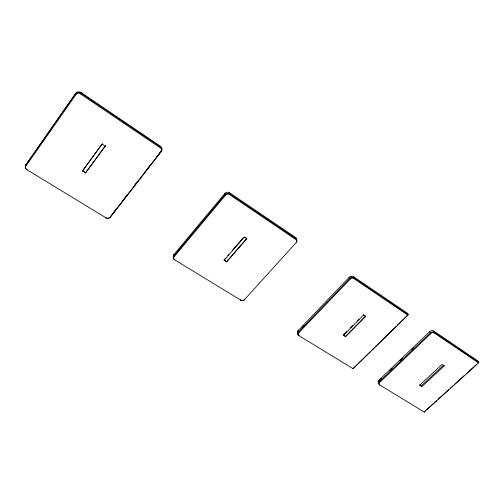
<?xml version="1.0" encoding="UTF-8"?>
<svg xmlns="http://www.w3.org/2000/svg" width="504" height="504" viewBox="0 0 504 504"><rect width="100%" height="100%" fill="white"/><g stroke="black" fill="none" stroke-linecap="round" stroke-linejoin="round"><path stroke-width="0.76" d="M105.834 217.816L105.683 217.741A3.522 3.043 10.6 0 0 110.527 217.067L161.261 151.622A3.623 3.333 10.9 0 0 160.373 146.941L160.392 146.255L81.106 92.572A3.944 3.541 29.3 0 0 75.795 93.265L25.704 165.123A3.812 3.238 21.7 0 0 27.065 169.779L106.583 218.163A3.081 2.659 10.6 0 0 109.582 217.747L161.261 151.055A3.169 2.911 10.9 0 0 160.713 148.163L79.771 93.448A3.452 3.1 29.2 0 0 76.482 93.883L25.641 166.408A3.333 2.835 21.7 0 0 26.485 169.287L27.191 169.829M433.774 331.059L478.088 361.072L478.8 362.395L478.542 362.911L434.366 333.043L433.774 331.059A2.974 2.274 -22.6 0 0 429.691 331.664L378.825 380.299A2.86 2.148 -17.8 0 0 378.932 383.38M353.524 276.702L407.61 313.337L408.19 314.622L407.862 315.126L353.902 278.643L353.524 276.702A3.137 2.583 -19.7 0 0 349.165 277.332L298.009 330.744A3.018 2.419 -13.3 0 0 298.355 334.152M110.527 217.067L110.634 216.279M85.541 172.948L105.374 145.864L85.541 172.948L82.448 170.995L102.274 143.835L82.448 170.995M229.641 192.799L295.489 237.397L295.817 238.587A3.27 2.816 -15.5 0 1 296.201 242.569L296.396 242.191A2.86 2.463 -15.5 0 0 296.163 239.728L229.616 194.62L229.641 192.799A3.408 3.074 -6.3 0 0 224.853 193.46L173.874 254.627A3.308 2.835 0 0 0 173.559 257.443M81.106 92.572L80.602 93.883M75.795 93.265L25.704 165.123L25.981 165.722M229.616 194.62L228.917 194.267A2.993 2.696 -6.4 0 0 225.95 194.683L173.874 257.065A2.898 2.482 -0.1 0 0 174.352 259.51L174.926 259.969M353.902 278.643L353.304 278.353A2.753 2.262 -19.7 0 0 350.601 278.743L298.343 333.194A2.646 2.117 -13.3 0 0 298.557 335.305L299.036 335.696M112.083 214.408L116.424 208.807M122.214 201.342L123.178 200.094M124.142 198.847L127.518 194.494M134.751 185.157L138.606 180.174M144.881 172.084L145.845 170.843M146.809 169.596L149.701 165.86M156.933 156.523L157.903 155.282M158.867 154.035L161.274 150.923L160.864 151.742M378.958 380.98L379.317 380.551M434.366 333.043L433.831 332.785A2.608 1.991 -22.6 0 0 431.298 333.163L379.348 382.738A2.507 1.877 -17.7 0 0 379.411 384.646L379.833 384.993M224.614 259.251L225.647 258.061M227.707 255.686L228.734 254.501M232.344 250.349L243.161 237.882M224.148 260.259L244.257 237.094L246.847 238.789L226.731 261.885L224.097 259.844L226.731 261.885M226.68 261.469L246.777 238.392L244.837 237.119M296.201 242.569L244.125 300.031A2.759 2.293 -8.2 0 1 241.397 300.428L240.477 299.987A3.15 2.621 -8.2 0 0 244.887 299.344M302.299 327.121L303.899 325.445M365.658 316.506L363.308 314.641L365.658 316.506L345.561 336.741L343.23 334.914L346.487 331.626M350.286 327.795L352.454 325.603M357.342 320.67L358.968 319.026M343.369 335.362L363.472 315.076M345.561 336.741L345.416 336.294L365.501 316.071M407.144 313.797L407.61 313.337M370.264 351.805L353.058 368.67L407.862 315.126M371.939 350.16L395.98 326.592M397.662 324.941L408.19 314.622L353.984 277.943A3.144 2.589 -19.7 0 0 349.619 278.58L298.324 332.073A3.024 2.419 -13.3 0 0 298.67 335.488L353.178 368.733M379.871 380.016L381.541 378.422M389.888 370.446L392.112 368.317M399.905 360.87L402.69 358.212M411.548 349.745L413.797 347.59M421.791 386.675L421.413 385.762L443.804 365.009L444.226 365.904L421.791 386.675L419.593 385.295L442.039 364.468L444.226 365.904M425.729 410.603L424.141 412.045L478.542 362.911M426.888 409.55L436.716 400.623M438.449 399.048L448.856 389.598M450.589 388.023L453.48 385.396M454.633 384.344L464.461 375.417M466.2 373.842L476.601 364.392M240.761 300.138L174.655 259.825A3.314 2.835 -0.1 0 1 173.886 255.868L173.874 254.627M424.337 412.146L379.411 384.754A2.866 2.148 -17.7 0 1 379.31 381.667L378.825 380.299M419.763 384.728L421.413 385.762M82.53 170.629L85.623 172.576M343.23 334.914L345.416 336.294M102.205 144.182L105.311 146.217M160.373 146.941L80.923 93.19A3.95 3.547 29.2 0 0 75.6 93.889L75.896 94.5M295.817 238.587L229.805 193.92A3.421 3.081 -6.3 0 0 225.004 194.582L173.886 255.868L174.239 256.473M379.745 382.265L379.31 381.667L430.309 332.961A2.98 2.274 -22.6 0 1 434.404 332.356L478.8 362.395L478.22 362.596M430.75 333.585L429.691 331.664M298.727 332.678L298.009 330.744M350.041 279.203L349.165 277.332M225.376 195.212L224.853 193.46M350.721 277.005A2.425 1.997 -19.7 0 1 351.338 276.847M295.489 237.397A3.257 2.816 -15.5 0 1 296.623 239.255M160.392 146.255A3.616 3.326 11 0 1 161.708 150.167M25.484 165.999A3.805 3.238 21.8 0 1 25.981 164.392"/></g></svg>
